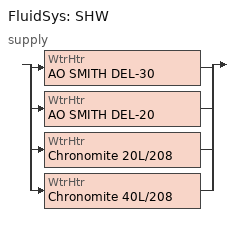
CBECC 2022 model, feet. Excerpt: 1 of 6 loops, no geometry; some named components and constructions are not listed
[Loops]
FluidSys 'SHW'
 supply: split
  | WtrHtr 'AO SMITH DEL-30'
  | WtrHtr 'AO SMITH DEL-20'
  | WtrHtr 'Chronomite 20L/208'
  | WtrHtr 'Chronomite 40L/208'
[ResOtherZn] ozDHWSys=ResidentialDHWSystem 1; Bottom=0
Name | Type | SpcFunc | VentSpcFunc | Area | CeilingHeight | FloorHeight | IAQOption | CentralVentSysRef | CentralSupplyCFM | CentralExhaustCFM | ozHVACSystem | AirSysCnt | AirSys_NameRoot | IAQFanRef
Corridor_L01 | Unconditioned | Corridor Area | Residential - Common corridors | 15274.5 | 12.0833 | 12.0833 | Central Supply / Central Exhaust | EF-SF_Corridor | 2750 | 2600
Co-Working_L01 |  | Office Area (>250 square feet) | Office - Office space | 1174.52 | 22.1667 | 22.1667 |  |  |  |  | SFC-5_Co-Working_L01 AirSys | 2 | SFC-5_Co-Working_L01
Dog Wash_L01 |  | All other | Misc - All others | 551.423 | 12.0833 | 12.0833 |  |  |  |  | SFC-1_Dog Wash_L01 AirSys |  | SFC-1_Dog Wash_L01
Elec. Room 01_L01 |  | Electrical, Mechanical, Telephone Rooms | General - Unoccupied | 141.239 | 12.0833 | 12.0833 | Individual IAQ Fans |  |  |  | MS-1_Elec. Room 01_L01
Elec. Room 02_L01 |  | Electrical, Mechanical, Telephone Rooms | General - Unoccupied | 120.539 | 12.0833 | 12.0833 | Individual IAQ Fans |  |  |  | MS-1_Elec. Room 02_L01
Electrical Room 1_L01 | Unconditioned | Electrical, Mechanical, Telephone Rooms | General - Unoccupied | 681.141 | 12.0833 | 12.0833 | Individual IAQ Fans
Electrical Room 2_L01 | Unconditioned | Electrical, Mechanical, Telephone Rooms | General - Unoccupied | 295.29 | 12.0833 | 12.0833 | Individual IAQ Fans
Electrical Room 3_L01 | Unconditioned | Electrical, Mechanical, Telephone Rooms | General - Unoccupied | 132.695 | 12.0833 | 12.0833 | Individual IAQ Fans
ELEV 4_L01 | Unconditioned | Unoccupied-Include in Gross Floor Area | NA | 85.4009 | 12.0833 | 12.0833 | Individual IAQ Fans
EMR_L01 |  | Electrical, Mechanical, Telephone Rooms | General - Unoccupied | 95.8382 | 12.0833 | 12.0833 | Individual IAQ Fans |  |  |  | MS-1_EMR_L01
GOLF ROOM_L01 |  | Exercise/Fitness Center and Gymnasium Areas | Sports/Entertainment - Gym, sports arena (play area) | 543.768 | 12.0833 | 12.0833 |  |  |  |  | SFC-1_GOLF ROOM_L01 AirSys |  | SFC-1_GOLF ROOM_L01
Janitor_L01 | Unconditioned | Electrical, Mechanical, Telephone Rooms | Misc - All others | 141.239 | 12.0833 | 12.0833 | Individual IAQ Fans |  |  |  |  |  |  | EF-1_Janitor_110CFM
Leasing_L01 |  | Office Area (>250 square feet) | Office - Office space | 2180.17 | 22.1667 | 22.1667 |  |  |  |  | SFC-7_Leasing_L01 AirSys |  | SFC-7_Leasing_L01
Loggia_L01 | Unconditioned | Unoccupied-Include in Gross Floor Area | NA | 2573.29 | 12.0833 | 12.0833 | Individual IAQ Fans
Mail-Parcel_L01 |  | Lobby, Main Entry | Residential - Common corridors | 1771.09 | 22.1667 | 22.1667 |  |  |  |  | SFC-5_Mail-Parcel_L01 AirSys |  | SFC-5_Mail-Parcel_L01
Mech_L01 | Unconditioned | Unoccupied-Include in Gross Floor Area | NA | 65.5002 | 12.0833 | 12.0833 | Individual IAQ Fans
Men Restroom_L01 | Unconditioned | Restrooms | Exhaust - Toilets, public | 192.22 | 12.0833 | 12.0833 | Individual IAQ Fans |  |  |  |  |  |  | EF-2_Restroom_150CFM
Move-In 1_L01 | Unconditioned | Unoccupied-Include in Gross Floor Area | NA | 1394.74 | 22.1667 | 22.1667 | Individual IAQ Fans
Move-In 2_L01 | Unconditioned | Unoccupied-Include in Gross Floor Area | NA | 1139.29 | 12.0833 | 12.0833 | Individual IAQ Fans
Parking Lot_L01 | Unconditioned | Unoccupied-Include in Gross Floor Area | NA | 35924.8 | 12.0833 | 12.0833 | Individual IAQ Fans
Parking_Bike Storage_L01 | Unconditioned | Unoccupied-Include in Gross Floor Area | NA | 725.406 | 12.0833 | 12.0833 | Individual IAQ Fans
Parking_Elec. 01_L01 | Unconditioned | Unoccupied-Include in Gross Floor Area | NA | 64.5137 | 12.0833 | 12.0833 | Individual IAQ Fans
Parking_Elec. 02_L01 | Unconditioned | Unoccupied-Include in Gross Floor Area | NA | 55.4374 | 12.0833 | 12.0833 | Individual IAQ Fans
Parking_Elev 01_L01 | Unconditioned | Unoccupied-Include in Gross Floor Area | NA | 91.2055 | 12.0833 | 12.0833 | Individual IAQ Fans
Parking_Elev 02_L01 | Unconditioned | Unoccupied-Include in Gross Floor Area | NA | 102.446 | 12.0833 | 12.0833 | Individual IAQ Fans
Parking_Elev 03_L01 | Unconditioned | Unoccupied-Include in Gross Floor Area | NA | 97.9 | 12.0833 | 12.0833 | Individual IAQ Fans
Parking_Main Elec_L01 | Unconditioned | Unoccupied-Include in Gross Floor Area | NA | 571.772 | 12.0833 | 12.0833 | Individual IAQ Fans
Parking_MPOE_L01 | Unconditioned | Unoccupied-Include in Gross Floor Area | NA | 439.931 | 12.0833 | 12.0833 | Individual IAQ Fans
Parking_Passageway_L01 | Unconditioned | Unoccupied-Include in Gross Floor Area | NA | 691.89 | 12.0833 | 12.0833 | Individual IAQ Fans
Parking_Stair 01_L01 | Unconditioned | Unoccupied-Include in Gross Floor Area | NA | 216.833 | 12.0833 | 12.0833 | Individual IAQ Fans
Parking_Stair 02_L01 | Unconditioned | Unoccupied-Include in Gross Floor Area | NA | 464.22 | 12.0833 | 12.0833 | Individual IAQ Fans
Parking_Trash 01_L01 | Unconditioned | Unoccupied-Include in Gross Floor Area | NA | 1150.89 | 12.0833 | 12.0833 | Individual IAQ Fans
Parking_Trash 02_L01 | Unconditioned | Unoccupied-Include in Gross Floor Area | NA | 768.3 | 12.0833 | 12.0833 | Individual IAQ Fans
Parking_Utility_L01 | Unconditioned | Unoccupied-Include in Gross Floor Area | NA | 597.84 | 12.0833 | 12.0833 | Individual IAQ Fans
Parking_Vestibule 1_L01 | Unconditioned | Unoccupied-Include in Gross Floor Area | NA | 195.775 | 12.0833 | 12.0833 | Individual IAQ Fans
Pool Equipment_L01 | Unconditioned | Electrical, Mechanical, Telephone Rooms | General - Unoccupied | 242.943 | 12.0833 | 12.0833 | Individual IAQ Fans
Restroom 01_L01 | Unconditioned | Restrooms | Exhaust - Toilets, public | 95.9597 | 12.0833 | 12.0833 | Individual IAQ Fans |  |  |  |  |  |  | EF-1_Restroom_L01
Restroom 02_L01 | Unconditioned | Restrooms | Exhaust - Toilets, public | 98.5564 | 12.0833 | 12.0833 | Individual IAQ Fans |  |  |  |  |  |  | ( EF-1_Restroom_L01, - none - )
Stair 1_L01 | Unconditioned | Stairwell | General - Unoccupied | 357.47 | 12.0833 | 12.0833 | Individual IAQ Fans
Stair 2_L01 | Unconditioned | Stairwell | General - Unoccupied | 271.999 | 12.0833 | 12.0833 | Individual IAQ Fans
Stair 3_L01 | Unconditioned | Stairwell | General - Unoccupied | 396.594 | 12.0833 | 12.0833 | Individual IAQ Fans
Stair 4_L01 | Unconditioned | Stairwell | General - Unoccupied | 340.646 | 12.0833 | 12.0833 | Individual IAQ Fans
Stair 5_L01 | Unconditioned | Stairwell | General - Unoccupied | 496.484 | 12.0833 | 12.0833 | Individual IAQ Fans
Stair 6_L01 | Unconditioned | Stairwell | General - Unoccupied | 319.199 | 12.0833 | 12.0833 | Individual IAQ Fans
Storage 01_L01; Storage 04_L01 | Unconditioned | Storage | General - Unoccupied | 145.629 | 12.0833 | 12.0833 | Individual IAQ Fans
Storage 02_L01 | Unconditioned | Storage | General - Unoccupied | 142.865 | 12.0833 | 12.0833 | Individual IAQ Fans
Storage 03_L01 | Unconditioned | Storage | General - Unoccupied | 116.934 | 12.0833 | 12.0833 | Individual IAQ Fans
Storage 05_L01 | Unconditioned | Storage | General - Unoccupied | 142.635 | 12.0833 | 12.0833 | Individual IAQ Fans
Storage 06_L01 | Unconditioned | Storage | General - Unoccupied | 499.085 | 12.0833 | 12.0833 | Individual IAQ Fans
Storage 07_L01 | Unconditioned | Storage | General - Unoccupied | 44.0225 | 12.0833 | 12.0833 | Individual IAQ Fans
Storage 08_L01 | Unconditioned | Storage | General - Unoccupied | 142.868 | 12.0833 | 12.0833 | Individual IAQ Fans
Storage 09_L01 | Unconditioned | Storage | General - Unoccupied | 139.518 | 12.0833 | 12.0833 | Individual IAQ Fans
Storage 10_L01 | Unconditioned | Storage | General - Unoccupied | 114.565 | 12.0833 | 12.0833 | Individual IAQ Fans
Storage 11_L01 | Unconditioned | Storage | General - Unoccupied | 31.5717 | 12.0833 | 12.0833 | Individual IAQ Fans
Storage 12_L01 | Unconditioned | Storage | General - Unoccupied | 67.9578 | 12.0833 | 12.0833 | Individual IAQ Fans
Women Restroom_L01 | Unconditioned | Restrooms | Exhaust - Toilets, public | 189.14 | 12.0833 | 12.0833 | Individual IAQ Fans |  |  |  |  |  |  | EF-2_Restroom_150CFM
[ResExtWall]
Name | Orientation | Area | Construction
ExtWall (Front 1) : Corridor_L01 | Front | 133.495 | Ext Wall Cons
ExtWall (Front 2) : Corridor_L01 | Front | 140.508 | Ext Wall Cons
ExtWall (Left 1) : Corridor_L01 | Left | 67.5049 | Ext Wall Cons
ExtWall (Left 2) : Corridor_L01 | Left | 137.055 | Ext Wall Cons
ExtWall (Left 3) : Corridor_L01 | Left | 87.1301 | Ext Wall Cons
ExtWall (Back 1) : Corridor_L01 | Back | 133.111 | Ext Wall Cons
ExtWall (Back 2) : Corridor_L01 | Back | 563.211 | Ext Wall Cons
ExtWall (Back 3) : Corridor_L01 | Back | 2836.34 | Ext Wall Cons
ExtWall (Back 4) : Corridor_L01 | Back | 145.761 | Ext Wall Cons
ExtWall (Back 5) : Corridor_L01 | Back | 134.459 | Ext Wall Cons
ExtWall (Right 1) : Corridor_L01 | Right | 144.794 | Ext Wall Cons
ExtWall (Right 2) : Corridor_L01 | Right | 148.913 | Ext Wall Cons
ExtWall (Right 3) : Corridor_L01 | Right | 16.1409 | Ext Wall Cons
ExtWall (Right 4) : Corridor_L01 | Right | 829.342 | Ext Wall Cons
ExtWall (Right 5) : Corridor_L01 | Right | 639.632 | Ext Wall Cons
ExtWall (Left 1) : Co-Working_L01 | Left | 191.304 | Ext Wall Cons
ExtWall (Back 1) : Co-Working_L01 | Back | 811.418 | Ext Wall Cons
ExtWall (Right 1) : Co-Working_L01 | Right | 89.3576 | Ext Wall Cons
ExtWall (Front 1) : Dog Wash_L01 | Front | 200.961 | Ext Wall Cons
ExtWall (Back 1) : Dog Wash_L01 | Back | 177.42 | Ext Wall Cons
ExtWall (Right 1) : Dog Wash_L01 | Right | 400.633 | Ext Wall Cons
ExtWall (Front 1) : Electrical Room 1_L01 | Front | 174.277 | Ext Wall Cons
ExtWall (Back 1) : Electrical Room 2_L01 | Back | 157.706 | Ext Wall Cons
ExtWall (Front 1) : Electrical Room 3_L01 | Front | 129.17 | Ext Wall Cons
ExtWall (Left 1) : Electrical Room 3_L01 | Left | 60.3096 | Ext Wall Cons
ExtWall (Back 1) : GOLF ROOM_L01 | Back | 108.211 | Ext Wall Cons
ExtWall (Right 1) : GOLF ROOM_L01 | Right | 72.5697 | Ext Wall Cons
ExtWall (Left 1) : Leasing_L01 | Left | 799.629 | Ext Wall Cons
ExtWall (Left 2) : Leasing_L01 | Left | 467.951 | Ext Wall Cons
ExtWall (Back 1) : Leasing_L01 | Back | 112.484 | Ext Wall Cons
ExtWall (Front 1) : Loggia_L01 | Front | 62.9261 | Ext Wall Cons
ExtWall (Front 2) : Loggia_L01 | Front | 42.9577 | Ext Wall Cons
ExtWall (Left 1) : Loggia_L01 | Left | 436.903 | Ext Wall Cons
ExtWall (Back 1) : Loggia_L01 | Back | 63.3622 | Ext Wall Cons
ExtWall (Back 2) : Loggia_L01 | Back | 62.9261 | Ext Wall Cons
ExtWall (Right 1) : Loggia_L01 | Right | 436.903 | Ext Wall Cons
ExtWall (Front 1) : Mail-Parcel_L01 | Front | 104.153 | Ext Wall Cons
ExtWall (Front 2) : Mail-Parcel_L01 | Front | 112.484 | Ext Wall Cons
ExtWall (Left 1) : Mail-Parcel_L01 | Left | 787.222 | Ext Wall Cons
ExtWall (Left 2) : Mail-Parcel_L01 | Left | 343.482 | Ext Wall Cons
ExtWall (Front 1) : Men Restroom_L01 | Front | 111.807 | Ext Wall Cons
ExtWall (Back 1) : Men Restroom_L01 | Back | 111.807 | Ext Wall Cons
ExtWall (Right 1) : Men Restroom_L01 | Right | 50.9339 | Ext Wall Cons
ExtWall (Left 1) : Move-In 1_L01 | Left | 684.083 | Ext Wall Cons
ExtWall (Front 1) : Move-In 2_L01 | Front | 320.276 | Ext Wall Cons
ExtWall (Back 1) : Move-In 2_L01 | Back | 70.3038 | Ext Wall Cons
ExtWall (Right 1) : Move-In 2_L01 | Right | 422.167 | Ext Wall Cons
ExtWall (Front 1) : Parking Lot_L01 | Front | 1222.39 | Ext Wall Cons (Concrete)
ExtWall (Front 2) : Parking Lot_L01 | Front | 1363.78 | Ext Wall Cons (Concrete)
ExtWall (Left 1) : Parking Lot_L01 | Left | 329.576 | Ext Wall Cons (Concrete)
ExtWall (Right 1) : Parking Lot_L01 | Right | 1182.7 | Ext Wall Cons (Concrete)
ExtWall (Right 1) : Parking_Elec. 01_L01 | Right | 127.723 | Ext Wall Cons (Concrete)
ExtWall (Front 1) : Parking_Elec. 02_L01 | Front | 74.4108 | Ext Wall Cons (Concrete)
ExtWall (Front 1) : Parking_Passageway_L01 | Front | 65.0153 | Ext Wall Cons (Concrete)
ExtWall (Left 1) : Parking_Passageway_L01 | Left | 139.684 | Ext Wall Cons (Concrete)
ExtWall (Right 1) : Parking_Passageway_L01 | Right | 317.901 | Ext Wall Cons (Concrete)
ExtWall (Back 1) : Parking_Stair 01_L01 | Back | 185.872 | Ext Wall Cons (Concrete)
ExtWall (Right 1) : Parking_Stair 01_L01 | Right | 121.943 | Ext Wall Cons (Concrete)
ExtWall (Front 1) : Parking_Trash 02_L01 | Front | 452.947 | Ext Wall Cons (Concrete)
ExtWall (Front 1) : Parking_Utility_L01 | Front | 221.004 | Ext Wall Cons (Concrete)
ExtWall (Front 1) : Pool Equipment_L01 | Front | 177.282 | Ext Wall Cons
ExtWall (Back 1) : Pool Equipment_L01 | Back | 177.282 | Ext Wall Cons
ExtWall (Right 1) : Pool Equipment_L01 | Right | 200.085 | Ext Wall Cons
ExtWall (Front 1) : Stair 1_L01 | Front | 130.276 | Ext Wall Cons
ExtWall (Left 1) : Stair 3_L01 | Left | 152.814 | Ext Wall Cons
ExtWall (Front 1) : Stair 4_L01 | Front | 54.6961 | Ext Wall Cons
ExtWall (Left 1) : Stair 4_L01 | Left | 130.28 | Ext Wall Cons
ExtWall (Front 1) : Stair 5_L01 | Front | 65.3642 | Ext Wall Cons
ExtWall (Left 1) : Stair 5_L01 | Left | 183.165 | Ext Wall Cons
ExtWall (Front 1) : Stair 6_L01 | Front | 50.819 | Ext Wall Cons
ExtWall (Left 1) : Stair 6_L01 | Left | 124.679 | Ext Wall Cons
ExtWall (Front 1) : Storage 06_L01 | Front | 89.6077 | Ext Wall Cons
ExtWall (Right 1) : Storage 06_L01 | Right | 86.2242 | Ext Wall Cons
ExtWall (Right 2) : Storage 06_L01 | Right | 105.741 | Ext Wall Cons
ExtWall (Left 1) : Storage 12_L01 | Left | 65.3245 | Ext Wall Cons
ExtWall (Back 1) : Storage 12_L01 | Back | 104.187 | Ext Wall Cons
ExtWall (Front 1) : Women Restroom_L01 | Front | 110.015 | Ext Wall Cons
ExtWall (Left 1) : Women Restroom_L01 | Left | 251.019 | Ext Wall Cons
ExtWall (Back 1) : Women Restroom_L01 | Back | 110.015 | Ext Wall Cons
ExtWall (Front 1) : A1_L02 | Front | 203.814 | Ext Wall Cons
ExtWall (Front 2) : A1_L02 | Front | 204.627 | Ext Wall Cons
ExtWall (Front 3) : A1_L02 | Front | 17.8576 | Ext Wall Cons
ExtWall (Front 4) : A1_L02 | Front | 52.8945 | Ext Wall Cons
ExtWall (Front 5) : A1_L02 | Front | 201.26 | Ext Wall Cons
ExtWall (Front 6) : A1_L02 | Front | 204.541 | Ext Wall Cons
ExtWall (Front 7) : A1_L02 | Front | 201.395 | Ext Wall Cons
ExtWall (Front 8) : A1_L02 | Front | 203.403 | Ext Wall Cons
ExtWall (Front 9) : A1_L02 | Front | 202.609 | Ext Wall Cons
ExtWall (Left 1) : A1_L02 | Left | 78.8604 | Ext Wall Cons
ExtWall (Left 2) : A1_L02 | Left | 202.973 | Ext Wall Cons
ExtWall (Left 3) : A1_L02 | Left | 58.0916 | Ext Wall Cons
ExtWall (Left 4) : A1_L02 | Left | 200.532 | Ext Wall Cons
ExtWall (Back 1) : A1_L02 | Back | 50.8203 | Ext Wall Cons
ExtWall (Back 2) : A1_L02 | Back | 203.208 | Ext Wall Cons
ExtWall (Right 1) : A1_L02 | Right | 200.042 | Ext Wall Cons
ExtWall (Right 2) : A1_L02 | Right | 55.6667 | Ext Wall Cons
ExtWall (Right 3) : A1_L02 | Right | 54.3203 | Ext Wall Cons
ExtWall (Right 4) : A1_L02 | Right | 57.7145 | Ext Wall Cons
ExtWall (Front 1) : A2_L02 | Front | 52.5769 | Ext Wall Cons
ExtWall (Front 2) : A2_L02 | Front | 46.1226 | Ext Wall Cons
ExtWall (Left 1) : A2_L02 | Left | 120.841 | Ext Wall Cons
ExtWall (Left 2) : A2_L02 | Left | 135.169 | Ext Wall Cons
ExtWall (Right 1) : A2_L02 | Right | 136.78 | Ext Wall Cons
ExtWall (Right 2) : A2_L02 | Right | 116.283 | Ext Wall Cons
ExtWall (Front 1) : A2.1_L02 | Front | 8.95194 | Ext Wall Cons
ExtWall (Front 2) : A2.1_L02 | Front | 41.8683 | Ext Wall Cons
ExtWall (Front 3) : A2.1_L02 | Front | 137.147 | Ext Wall Cons
ExtWall (Front 4) : A2.1_L02 | Front | 116.074 | Ext Wall Cons
ExtWall (Front 5) : A2.1_L02 | Front | 117.076 | Ext Wall Cons
ExtWall (Front 6) : A2.1_L02 | Front | 136.31 | Ext Wall Cons
ExtWall (Front 7) : A2.1_L02 | Front | 115.178 | Ext Wall Cons
ExtWall (Front 8) : A2.1_L02 | Front | 134.395 | Ext Wall Cons
ExtWall (Front 9) : A2.1_L02 | Front | 56.4508 | Ext Wall Cons
ExtWall (Left 1) : A2.1_L02 | Left | 115.092 | Ext Wall Cons
ExtWall (Left 2) : A2.1_L02 | Left | 139.225 | Ext Wall Cons
ExtWall (Left 3) : A2.1_L02 | Left | 9.37538 | Ext Wall Cons
ExtWall (Left 4) : A2.1_L02 | Left | 40.952 | Ext Wall Cons
ExtWall (Left 5) : A2.1_L02 | Left | 40.6476 | Ext Wall Cons
ExtWall (Left 6) : A2.1_L02 | Left | 49.8741 | Ext Wall Cons
ExtWall (Left 7) : A2.1_L02 | Left | 40.7469 | Ext Wall Cons
ExtWall (Left 8) : A2.1_L02 | Left | 117.526 | Ext Wall Cons
ExtWall (Left 9) : A2.1_L02 | Left | 134.894 | Ext Wall Cons
ExtWall (Left 10) : A2.1_L02 | Left | 54.3567 | Ext Wall Cons
ExtWall (Back 1) : A2.1_L02 | Back | 86.3303 | Ext Wall Cons
ExtWall (Back 2) : A2.1_L02 | Back | 116.481 | Ext Wall Cons
ExtWall (Back 3) : A2.1_L02 | Back | 137.706 | Ext Wall Cons
ExtWall (Back 4) : A2.1_L02 | Back | 42.4076 | Ext Wall Cons
ExtWall (Back 5) : A2.1_L02 | Back | 135.745 | Ext Wall Cons
ExtWall (Back 6) : A2.1_L02 | Back | 119.842 | Ext Wall Cons
ExtWall (Right 1) : A2.1_L02 | Right | 53.0136 | Ext Wall Cons
ExtWall (Right 2) : A2.1_L02 | Right | 41.4813 | Ext Wall Cons
ExtWall (Right 3) : A2.1_L02 | Right | 326.772 | Ext Wall Cons
ExtWall (Right 4) : A2.1_L02 | Right | 40.995 | Ext Wall Cons
ExtWall (Right 5) : A2.1_L02 | Right | 12.7563 | Ext Wall Cons
ExtWall (Front 1) : A3_L02 | Front | 92.2155 | Ext Wall Cons
ExtWall (Front 2) : A3_L02 | Front | 69.1291 | Ext Wall Cons
ExtWall (Front 3) : A3_L02 | Front | 74.5398 | Ext Wall Cons
ExtWall (Front 4) : A3_L02 | Front | 71.9502 | Ext Wall Cons
ExtWall (Front 5) : A3_L02 | Front | 89.8204 | Ext Wall Cons
ExtWall (Left 1) : A3_L02 | Left | 94.0913 | Ext Wall Cons
ExtWall (Left 2) : A3_L02 | Left | 68.4624 | Ext Wall Cons
ExtWall (Left 3) : A3_L02 | Left | 71.1175 | Ext Wall Cons
ExtWall (Back 1) : A3_L02 | Back | 72.1327 | Ext Wall Cons
ExtWall (Back 2) : A3_L02 | Back | 90.8162 | Ext Wall Cons
ExtWall (Back 3) : A3_L02 | Back | 71.2531 | Ext Wall Cons
ExtWall (Right 1) : A3_L02 | Right | 70.5186 | Ext Wall Cons
ExtWall (Front 1) : A3.1_L02 | Front | 75.534 | Ext Wall Cons
ExtWall (Left 1) : A3.1_L02 | Left | 68.8531 | Ext Wall Cons
ExtWall (Left 2) : A3.1_L02 | Left | 96.45 | Ext Wall Cons
ExtWall (Left 3) : A3.1_L02 | Left | 91.7028 | Ext Wall Cons
ExtWall (Left 4) : A3.1_L02 | Left | 69.8777 | Ext Wall Cons
ExtWall (Back 1) : A3.1_L02 | Back | 71.7584 | Ext Wall Cons
ExtWall (Back 2) : A3.1_L02 | Back | 93.6182 | Ext Wall Cons
ExtWall (Back 3) : A3.1_L02 | Back | 70.9818 | Ext Wall Cons
ExtWall (Back 4) : A3.1_L02 | Back | 69.8777 | Ext Wall Cons
ExtWall (Back 5) : A3.1_L02 | Back | 71.9565 | Ext Wall Cons
ExtWall (Right 1) : A3.1_L02 | Right | 69.2742 | Ext Wall Cons
ExtWall (Right 2) : A3.1_L02 | Right | 88.2391 | Ext Wall Cons
ExtWall (Front 1) : A3B_L02 | Front | 70.2052 | Ext Wall Cons
ExtWall (Front 2) : A3B_L02 | Front | 89.6418 | Ext Wall Cons
ExtWall (Front 3) : A3B_L02 | Front | 70.9537 | Ext Wall Cons
ExtWall (Front 4) : A3B_L02 | Front | 70.0157 | Ext Wall Cons
ExtWall (Front 5) : A3B_L02 | Front | 71.183 | Ext Wall Cons
ExtWall (Left 1) : A3B_L02 | Left | 71.0496 | Ext Wall Cons
ExtWall (Left 2) : A3B_L02 | Left | 95.0275 | Ext Wall Cons
ExtWall (Left 3) : A3B_L02 | Left | 72.0859 | Ext Wall Cons
ExtWall (Left 4) : A3B_L02 | Left | 73.5012 | Ext Wall Cons
ExtWall (Left 5) : A3B_L02 | Left | 69.5642 | Ext Wall Cons
ExtWall (Left 6) : A3B_L02 | Left | 92.6886 | Ext Wall Cons
ExtWall (Back 1) : A3B_L02 | Back | 70.7993 | Ext Wall Cons
ExtWall (Right 1) : A3B_L02 | Right | 71.2344 | Ext Wall Cons
ExtWall (Right 2) : A3B_L02 | Right | 92.1527 | Ext Wall Cons
ExtWall (Right 3) : A3B_L02 | Right | 72.9561 | Ext Wall Cons
ExtWall (Right 4) : A3B_L02 | Right | 93.0326 | Ext Wall Cons
ExtWall (Right 5) : A3B_L02 | Right | 75.5901 | Ext Wall Cons
ExtWall (Right 6) : A3B_L02 | Right | 91.5473 | Ext Wall Cons
[ResWin] SpecMethod=Overall Window Area
Name | WinType
Window (Front 1) : Corridor_L01; Window (Front 2) : Corridor_L01; Window (Left 2) : Corridor_L01; Window (Front 1) : Dog Wash_L01; Window (Front 1) : A1_L02; Window (Right 2) : A1_L02 | ResidentialWindowType 3
Window (Left 1) : Corridor_L01 | ResidentialWindowType 10
Window (Left 3) : Corridor_L01; Window (Back 1) : Corridor_L01; Window (Back 3) : Corridor_L01; Window (Right 1) : Corridor_L01; Window (Front 2) : A1_L02; Window (Front 4) : A1_L02; Window (Front 6) : A1_L02; Window (Front 8) : A1_L02; Window (Front 10) : A1_L02; Window (Front 13) : A1_L02; Window (Left 2) : A1_L02; Window (Left 4) : A1_L02; Window (Back 2) : A1_L02 | ResidentialWindowType 2
Window (Back 2) : Corridor_L01 | ResidentialWindowType 11
Window (Right 2) : Corridor_L01; Window (Right 10) : Corridor_L01; Window (Right 11) : Corridor_L01; Window (Right 13) : Corridor_L01; Window (Front 7) : A2.1_L02; Window (Front 8) : A2.1_L02; Window (Right 2) : A2.1_L02; Window (Right 3) : A2.1_L02; Window (Right 4) : A2.1_L02 | ResidentialWindowType 6
Window (Right 3) : Corridor_L01; Window (Right 4) : Corridor_L01; Window (Right 5) : Corridor_L01; Window (Right 6) : Corridor_L01; Window (Right 7) : Corridor_L01; Window (Right 8) : Corridor_L01; Window (Right 9) : Corridor_L01; Window (Right 12) : Corridor_L01; Window (Right 1) : A1_L02 | ResidentialWindowType 4
Window (Back 1) : Co-Working_L01; Window (Back 2) : Co-Working_L01 | ResidentialWindowType 12
Window (Right 1) : Dog Wash_L01; Window (Right 2) : Dog Wash_L01; Window (Right 3) : Dog Wash_L01 | ResidentialWindowType 13
Window (Back 1) : GOLF ROOM_L01; Window (Front 3) : A1_L02; Window (Front 5) : A1_L02; Window (Front 7) : A1_L02; Window (Front 9) : A1_L02; Window (Front 11) : A1_L02; Window (Front 12) : A1_L02; Window (Left 1) : A1_L02; Window (Left 3) : A1_L02; Window (Back 1) : A1_L02; Window (Left 1) : A2_L02; Window (Left 2) : A2_L02; Window (Right 1) : A2_L02; Window (Right 2) : A2_L02; Window (Front 2) : A2.1_L02; Window (Front 3) : A2.1_L02; Window (Front 4) : A2.1_L02; Window (Front 5) : A2.1_L02; Window (Front 6) : A2.1_L02; Window (Left 1) : A2.1_L02; Window (Left 2) : A2.1_L02; Window (Left 6) : A2.1_L02; Window (Left 7) : A2.1_L02; Window (Back 1) : A2.1_L02; Window (Back 2) : A2.1_L02; Window (Back 4) : A2.1_L02; Window (Back 5) : A2.1_L02; Window (Front 1) : A3_L02; Window (Front 5) : A3_L02; Window (Left 1) : A3_L02; Window (Back 2) : A3_L02; Window (Left 2) : A3.1_L02; Window (Left 3) : A3.1_L02; Window (Back 2) : A3.1_L02; Window (Right 2) : A3.1_L02; Window (Front 2) : A3B_L02; Window (Left 2) : A3B_L02; Window (Left 6) : A3B_L02; Window (Right 2) : A3B_L02; Window (Right 4) : A3B_L02; Window (Right 6) : A3B_L02 | ResidentialWindowType 1
Window (Left 1) : Leasing_L01; Window (Left 2) : Leasing_L01; Window (Left 2) : Mail-Parcel_L01; Window (Left 3) : Mail-Parcel_L01 | ResidentialWindowType 14
Window (Left 3) : Leasing_L01 | ResidentialWindowType 15
Window (Left 4) : Leasing_L01 | ResidentialWindowType 16
Window (Left 1) : Mail-Parcel_L01 | ResidentialWindowType 17
Window (Left 4) : Mail-Parcel_L01 | ResidentialWindowType 18
Window (Front 1) : A2_L02; Window (Front 2) : A2_L02; Window (Front 1) : A2.1_L02; Window (Left 3) : A2.1_L02; Window (Left 4) : A2.1_L02; Window (Left 5) : A2.1_L02; Window (Back 3) : A2.1_L02; Window (Right 1) : A2.1_L02; Window (Right 5) : A2.1_L02; Window (Front 2) : A3_L02; Window (Left 2) : A3_L02; Window (Left 3) : A3_L02; Window (Right 1) : A3_L02; Window (Left 1) : A3.1_L02; Window (Back 4) : A3.1_L02; Window (Back 5) : A3.1_L02; Window (Right 1) : A3.1_L02; Window (Front 1) : A3B_L02; Window (Front 3) : A3B_L02; Window (Front 4) : A3B_L02; Window (Front 5) : A3B_L02; Window (Left 1) : A3B_L02; Window (Left 5) : A3B_L02 | ResidentialWindowType 5
Window (Front 3) : A3_L02; Window (Front 4) : A3_L02; Window (Back 1) : A3_L02; Window (Back 3) : A3_L02; Window (Front 1) : A3.1_L02; Window (Left 4) : A3.1_L02; Window (Back 1) : A3.1_L02; Window (Back 3) : A3.1_L02; Window (Left 3) : A3B_L02; Window (Left 4) : A3B_L02; Window (Back 1) : A3B_L02; Window (Right 1) : A3B_L02; Window (Right 3) : A3B_L02; Window (Right 5) : A3B_L02 | ResidentialWindowType 7
[ResCathedralCeiling] RoofRise=0; Orientation=Front; Construction=Roof Cons; RoofSolReflect=0.65
Name | Area
Roof (Front 1) : Corridor_L01 | 766.332
Roof (Front 2) : Corridor_L01 | 233.579
Roof (Front 3) : Corridor_L01 | 8.99716
Roof (Front 1) : Co-Working_L01 | 59.1665
Roof (Front 1) : Dog Wash_L01 | 551.423
Roof (Front 1) : Electrical Room 1_L01 | 3.33649
Roof (Front 1) : Electrical Room 3_L01 | 43.4157
Roof (Front 1) : Leasing_L01 | 57.9931
Roof (Front 1) : Loggia_L01 | 61.6208
Roof (Front 2) : Loggia_L01 | 62.0478
Roof (Front 1) : Mail-Parcel_L01 | 57.6966
Roof (Front 1) : Men Restroom_L01 | 192.22
Roof (Front 1) : Move-In 1_L01 | 133.725
Roof (Front 1) : Pool Equipment_L01 | 242.943
Roof (Front 1) : Stair 3_L01 | 92.6757
Roof (Front 1) : Stair 4_L01 | 90.984
Roof (Front 1) : Storage 06_L01 | 53.1852
Roof (Front 1) : Women Restroom_L01 | 189.14
[ResSlabFlr] Perimeter=0
Name | Area | Surface
SlabFlr : Corridor_L01 | 15274.5
SlabFlr : Co-Working_L01 | 1174.52
SlabFlr : Dog Wash_L01 | 551.423
SlabFlr : Elec. Room 01_L01; SlabFlr : Janitor_L01 | 141.239
SlabFlr : Elec. Room 02_L01 | 120.539
SlabFlr : Electrical Room 1_L01 | 681.141
SlabFlr : Electrical Room 2_L01 | 295.29
SlabFlr : Electrical Room 3_L01 | 132.695
SlabFlr : ELEV 4_L01 | 85.4009
SlabFlr : EMR_L01 | 95.8382
SlabFlr : GOLF ROOM_L01 | 543.768
SlabFlr : Leasing_L01 | 2180.17
SlabFlr : Loggia_L01 | 2573.29
SlabFlr : Mail-Parcel_L01 | 1771.09
SlabFlr : Mech_L01 | 65.5002
SlabFlr : Men Restroom_L01 | 192.22
SlabFlr : Move-In 1_L01 | 1394.74
SlabFlr : Move-In 2_L01 | 1139.29
SlabFlr : Parking Lot_L01 | 35924.8
SlabFlr : Parking_Bike Storage_L01 | 725.406
SlabFlr : Parking_Elec. 01_L01 | 64.5137
SlabFlr : Parking_Elec. 02_L01 | 55.4374
SlabFlr : Parking_Elev 01_L01 | 91.2055
SlabFlr : Parking_Elev 02_L01 | 102.446
SlabFlr : Parking_Elev 03_L01 | 97.9
SlabFlr : Parking_Main Elec_L01 | 571.772
SlabFlr : Parking_MPOE_L01 | 439.931
SlabFlr : Parking_Passageway_L01 | 691.89
SlabFlr : Parking_Stair 01_L01 | 216.833
SlabFlr : Parking_Stair 02_L01 | 464.22
SlabFlr : Parking_Trash 01_L01 | 1150.89
SlabFlr : Parking_Trash 02_L01 | 768.3
SlabFlr : Parking_Utility_L01 | 597.84
SlabFlr : Parking_Vestibule 1_L01 | 195.775
SlabFlr : Pool Equipment_L01 | 242.943
SlabFlr : Restroom 01_L01 | 95.9597
SlabFlr : Restroom 02_L01 | 98.5564
SlabFlr : Stair 1_L01 | 357.47
SlabFlr : Stair 2_L01 | 271.999
SlabFlr : Stair 3_L01 | 396.594
SlabFlr : Stair 4_L01 | 340.646
SlabFlr : Stair 5_L01 | 496.484
SlabFlr : Stair 6_L01 | 319.199
SlabFlr : Storage 01_L01; SlabFlr : Storage 04_L01 | 145.629
SlabFlr : Storage 02_L01 | 142.865 | Default (80% carpeted/covered, 20% exposed)
SlabFlr : Storage 03_L01 | 116.934
SlabFlr : Storage 05_L01 | 142.635
SlabFlr : Storage 06_L01 | 499.085
SlabFlr : Storage 07_L01 | 44.0225
SlabFlr : Storage 08_L01 | 142.868
SlabFlr : Storage 09_L01 | 139.518
SlabFlr : Storage 10_L01 | 114.565
SlabFlr : Storage 11_L01 | 31.5717
SlabFlr : Storage 12_L01 | 67.9578
SlabFlr : Women Restroom_L01 | 189.14
[ResIntWall]
Name | Area | Construction | IsPartySurface | Outside
IntWall : Corridor_L01 | 197.381 | Interior Wall Cons | 1 | Electrical Room 1_L01
IntWall : Corridor_L01 2 | 107.137 | Interior Wall Cons | 1 | ELEV 4_L01
IntWall : Corridor_L01 3 | 116.385 | Interior Wall Cons | 1 | ELEV 4_L01
IntWall : Corridor_L01 4 | 65.0113 | Interior Wall Cons | 1 | EMR_L01
IntWall : Corridor_L01 5 | 130.609 | Interior Wall Cons | 1 | EMR_L01
IntWall : Corridor_L01 6 | 89.9986 | Interior Wall Cons | 1 | Loggia_L01
IntWall : Corridor_L01 7 | 239.57 | Interior Wall Cons | 1 | Stair 2_L01
IntWall : Corridor_L01 8 | 81.7449 | Interior Wall Cons | 1 | Stair 2_L01
IntWall : Corridor_L01 9 | 204.251 | Interior Wall Cons | 1 | Storage 08_L01
IntWall : Corridor_L01 10 | 204.255 | Interior Wall Cons | 1 | Storage 08_L01
IntWall : Corridor_L01 11; IntWall : Corridor_L01 12 | 201.845 | Interior Wall Cons | 1 | Storage 09_L01
IntWall : Corridor_L01 13 | 442.314 | Interior Wall Cons | 1 | Co-Working_L01
IntWall : Corridor_L01 14; IntWall : Corridor_L01 15 | 203.086 | Interior Wall Cons | 1 | Elec. Room 01_L01
IntWall : Corridor_L01 16; IntWall : Corridor_L01 17 | 203.086 | Interior Wall Cons | 1 | Janitor_L01
IntWall : Corridor_L01 18 | 2073.62 | Interior Wall Cons | 1 | Parking Lot_L01
IntWall : Corridor_L01 19 | 177.143 | Interior Wall Cons | 1 | Parking_Trash 01_L01
IntWall : Corridor_L01 20 | 183.165 | Interior Wall Cons | 1 | Stair 5_L01
IntWall : Corridor_L01 21 | 144.623 | Interior Wall Cons | 1 | Storage 10_L01
IntWall : Corridor_L01 22 | 63.6516 | Interior Wall Cons | 1 | Storage 10_L01
IntWall : Corridor_L01 23 | 57.2135 | Interior Wall Cons | 1 | Storage 10_L01
IntWall : Corridor_L01 24 | 138.185 | Interior Wall Cons | 1 | Storage 10_L01
IntWall : Corridor_L01 25 | 69.3642 | Interior Wall Cons | 1 | Electrical Room 2_L01
IntWall : Corridor_L01 26 | 130.28 | Interior Wall Cons | 1 | Stair 4_L01
IntWall : Corridor_L01 27 | 43.148 | Interior Wall Cons | 1 | Stair 4_L01
IntWall : Corridor_L01 28 | 381.481 | Interior Wall Cons | 1 | Mail-Parcel_L01
IntWall : Corridor_L01 29 | 625.241 | Interior Wall Cons | 1 | Mail-Parcel_L01
IntWall : Corridor_L01 30 | 75.2592 | Interior Wall Cons | 1 | Mail-Parcel_L01
IntWall : Corridor_L01 31 | 8.88014 | Interior Wall Cons | 1 | Mail-Parcel_L01
IntWall : Corridor_L01 32 | 546.101 | Interior Wall Cons | 1 | Move-In 1_L01
IntWall : Corridor_L01 33 | 313.409 | Interior Wall Cons | 1 | Parking Lot_L01
IntWall : Corridor_L01 34 | 131.406 | Interior Wall Cons | 1 | Parking_Elev 03_L01
IntWall : Corridor_L01 35 | 108.778 | Interior Wall Cons | 1 | Parking_Elev 03_L01
IntWall : Corridor_L01 36 | 138.883 | Interior Wall Cons | 1 | Parking_Vestibule 1_L01
IntWall : Corridor_L01 37 | 21.9982 | Interior Wall Cons | 1 | Stair 3_L01
IntWall : Corridor_L01 38 | 130.816 | Interior Wall Cons | 1 | Stair 3_L01
IntWall : Corridor_L01 39 | 107.069 | Interior Wall Cons | 1 | Storage 03_L01
IntWall : Corridor_L01 40 | 34.1053 | Interior Wall Cons | 1 | Storage 03_L01
IntWall : Corridor_L01 41 | 94.3872 | Interior Wall Cons | 1 | Storage 03_L01
IntWall : Corridor_L01 42 | 167.351 | Interior Wall Cons | 1 | Storage 03_L01
IntWall : Corridor_L01 43 | 304.946 | Interior Wall Cons | 1 | GOLF ROOM_L01
IntWall : Corridor_L01 44 | 205.655 | Interior Wall Cons | 1 | GOLF ROOM_L01
IntWall : Corridor_L01 45 | 422.167 | Interior Wall Cons | 1 | Move-In 2_L01
IntWall : Corridor_L01 46 | 79.8063 | Interior Wall Cons | 1 | Parking Lot_L01
IntWall : Corridor_L01 47 | 117.111 | Interior Wall Cons | 1 | Parking_Elev 02_L01
IntWall : Corridor_L01 48 | 447.955 | Interior Wall Cons | 1 | Parking_Trash 01_L01
IntWall : Corridor_L01 49 | 124.679 | Interior Wall Cons | 1 | Stair 6_L01
IntWall : Corridor_L01 50 | 45.3363 | Interior Wall Cons | 1 | Storage 07_L01
IntWall : Corridor_L01 51 | 57.808 | Interior Wall Cons | 1 | Storage 07_L01
IntWall : Corridor_L01 52 | 122.725 | Interior Wall Cons | 1 | Storage 07_L01
IntWall : Corridor_L01 53 | 72.5872 | Interior Wall Cons | 1 | Storage 11_L01
IntWall : Corridor_L01 54 | 90.7241 | Interior Wall Cons | 1 | Storage 11_L01
IntWall : Corridor_L01 55 | 133.741 | Interior Wall Cons | 1 | Elec. Room 02_L01
IntWall : Corridor_L01 56 | 91.5279 | Interior Wall Cons | 1 | Elec. Room 02_L01
IntWall : Corridor_L01 57 | 133.745 | Interior Wall Cons | 1 | Elec. Room 02_L01
IntWall : Corridor_L01 58 | 361.398 | Interior Wall Cons | 1 | Leasing_L01
IntWall : Corridor_L01 59 | 44.1787 | Interior Wall Cons | 1 | Leasing_L01
IntWall : Corridor_L01 60 | 89.3604 | Interior Wall Cons | 1 | Leasing_L01
IntWall : Corridor_L01 61 | 32.9754 | Interior Wall Cons | 1 | Parking Lot_L01
IntWall : Corridor_L01 62 | 110.478 | Interior Wall Cons | 1 | Parking_Elev 01_L01
IntWall : Corridor_L01 63 | 203.577 | Interior Wall Cons | 1 | Parking_Stair 02_L01
IntWall : Corridor_L01 64 | 154.625 | Interior Wall Cons | 1 | Parking_Stair 02_L01
IntWall : Corridor_L01 65 | 89.4516 | Interior Wall Cons | 1 | Loggia_L01
IntWall : Corridor_L01 66 | 72.385 | Interior Wall Cons | 1 | Mech_L01
IntWall : Corridor_L01 67 | 127.509 | Interior Wall Cons | 1 | Parking_Passageway_L01
IntWall : Corridor_L01 68 | 125.016 | Interior Wall Cons | 1 | Restroom 01_L01
IntWall : Corridor_L01 69 | 112.072 | Interior Wall Cons | 1 | Restroom 01_L01
IntWall : Corridor_L01 70; IntWall : Mech_L01 2 | 115.105 | Interior Wall Cons | 1 | Restroom 02_L01
IntWall : Corridor_L01 71; IntWall : Loggia_L01 2 | 125.016 | Interior Wall Cons | 1 | Restroom 02_L01
IntWall : Corridor_L01 72; IntWall : Dog Wash_L01 2 | 400.633 | Interior Wall Cons | 1 | Stair 1_L01
IntWall : Corridor_L01 73; IntWall : Corridor_L01 74 | 206.217 | Interior Wall Cons | 1 | Storage 01_L01
IntWall : Corridor_L01 75; IntWall : Corridor_L01 76 | 206.217 | Interior Wall Cons | 1 | Storage 04_L01
IntWall : Corridor_L01 77 | 204.089 | Interior Wall Cons | 1 | Storage 05_L01
IntWall : Corridor_L01 78 | 204.085 | Interior Wall Cons | 1 | Storage 05_L01
IntWall : Corridor_L01 79 | 48.0122 | Interior Wall Cons | 1 | Storage 06_L01
IntWall : Corridor_L01 80 | 235.851 | Interior Wall Cons | 1 | Co-Working_L01
IntWall : Corridor_L01 81 | 324.082 | Interior Wall Cons | 1 | Parking Lot_L01
IntWall : Corridor_L01 82 | 178.316 | Interior Wall Cons | 1 | Parking_Stair 02_L01
IntWall : Corridor_L01 83; IntWall : Corridor_L01 84 | 204.251 | Interior Wall Cons | 1 | Storage 02_L01
IntWall : Corridor_L01 85 | 66.7794 | Interior Wall Cons | 1 | Stair 2_L01
IntWall : Corridor_L01 86 | 163.49 | Interior Wall Cons | 1 | Stair 2_L01
IntWall : Corridor_L01 87 | 59.6793 | Interior Wall Cons | 1 | Stair 2_L01
IntWall : Co-Working_L01 | 282.886 | Interior Wall Cons | 1 | A2.1_L02
IntWall : Co-Working_L01 2 | 284.083 | Interior Wall Cons | 1 | B1_L02
IntWall : Co-Working_L01 3 | 369.104 | Interior Wall Cons | 1 | Corridor_L02
IntWall : Dog Wash_L01 | 23.5403 | Interior Wall Cons | 1 | Parking_Passageway_L01
IntWall : Electrical Room 1_L01 | 149.991 | Interior Wall Cons | 1 | Electrical Room 3_L01
IntWall : Electrical Room 1_L01 2 | 129.17 | Interior Wall Cons | 1 | Electrical Room 3_L01
IntWall : Electrical Room 1_L01 3 | 106.066 | Interior Wall Cons | 1 | ELEV 4_L01
IntWall : Electrical Room 2_L01 | 95.2355 | Interior Wall Cons | 1 | Storage 12_L01
IntWall : ELEV 4_L01 | 107.137 | Interior Wall Cons | 1 | EMR_L01
IntWall : GOLF ROOM_L01 | 127.081 | Interior Wall Cons | 1 | Storage 07_L01
IntWall : Leasing_L01 | 1001.81 | Interior Wall Cons | 1 | Move-In 1_L01
IntWall : Leasing_L01 2 | 293.108 | Interior Wall Cons | 1 | B2B_L02
IntWall : Leasing_L01 3 | 74.5697 | Interior Wall Cons | 1 | Corridor_L02
IntWall : Leasing_L01 4 | 301.58 | Interior Wall Cons | 1 | Corridor_L02
IntWall : Leasing_L01 5 | 36.8664 | Interior Wall Cons | 1 | Corridor_L02
IntWall : Loggia_L01 | 39.9805 | Interior Wall Cons | 1 | Mech_L01
IntWall : Loggia_L01 3 | 156.723 | Interior Wall Cons | 1 | Storage 06_L01
IntWall : Mail-Parcel_L01 | 378.928 | Interior Wall Cons | 1 | Stair 3_L01
IntWall : Mail-Parcel_L01 2 | 521.753 | Interior Wall Cons | 1 | Corridor_L02
IntWall : Mail-Parcel_L01 3 | 318.34 | Interior Wall Cons | 1 | Corridor_L02
IntWall : Mail-Parcel_L01 4 | 62.8025 | Interior Wall Cons | 1 | Corridor_L02
IntWall : Mail-Parcel_L01 5 | 7.41032 | Interior Wall Cons | 1 | Corridor_L02
IntWall : Mail-Parcel_L01 6; IntWall : A2.1_L02 3 | 242.318 | Interior Wall Cons | 1 | Stair 3_L02
IntWall : Mech_L01 | 32.5394 | Interior Wall Cons | 1 | Restroom 01_L01
IntWall : Mech_L01 3 | 31.4611 | Interior Wall Cons | 1 | Storage 06_L01
IntWall : Mech_L01 4 | 10.9416 | Interior Wall Cons | 1 | Storage 06_L01
IntWall : Mech_L01 5 | 137.642 | Interior Wall Cons | 1 | Storage 06_L01
IntWall : Mech_L01 6 | 72.0175 | Interior Wall Cons | 1 | Storage 06_L01
IntWall : Men Restroom_L01 | 200.085 | Interior Wall Cons | 1 | Pool Equipment_L01
IntWall : Men Restroom_L01 2 | 251.019 | Interior Wall Cons | 1 | Women Restroom_L01
IntWall : Move-In 1_L01 | 372.902 | Interior Wall Cons | 1 | Parking Lot_L01
IntWall : Move-In 1_L01 2 | 455.712 | Interior Wall Cons | 1 | Corridor_L02
IntWall : Move-In 1_L01 3 | 311.181 | Interior Wall Cons | 1 | Parking Lot_L02
IntWall : Move-In 2_L01 | 73.7488 | Interior Wall Cons | 1 | Parking_Elec. 01_L01
IntWall : Parking Lot_L01 | 395.448 | Interior Concrete Wall | 1 | Parking_Bike Storage_L01
IntWall : Parking Lot_L01 2 | 298.464 | Interior Concrete Wall | 1 | Parking_Bike Storage_L01
IntWall : Parking Lot_L01 3 | 239.074 | Interior Concrete Wall | 1 | Parking_Bike Storage_L01
IntWall : Parking Lot_L01 4 | 77.4594 | Interior Concrete Wall | 1 | Parking_Bike Storage_L01
IntWall : Parking Lot_L01 5 | 156.374 | Interior Concrete Wall | 1 | Parking_Bike Storage_L01
IntWall : Parking Lot_L01 6 | 120.536 | Interior Concrete Wall | 1 | Parking_Elev 01_L01
IntWall : Parking Lot_L01 7 | 110.478 | Interior Concrete Wall | 1 | Parking_Elev 01_L01
IntWall : Parking Lot_L01 8 | 117.111 | Interior Concrete Wall | 1 | Parking_Elev 02_L01
IntWall : Parking Lot_L01 9; IntWall : Parking_Elec. 01_L01 | 127.723 | Interior Concrete Wall | 1 | Parking_Elev 02_L01
IntWall : Parking Lot_L01 10; IntWall : Parking Lot_L01 12 | 239.074 | Interior Concrete Wall | 1 | Parking_Main Elec_L01
IntWall : Parking Lot_L01 11 | 349.192 | Interior Concrete Wall | 1 | Parking_Main Elec_L01
IntWall : Parking Lot_L01 13 | 76.5714 | Interior Concrete Wall | 1 | Parking_Main Elec_L01
IntWall : Parking Lot_L01 14; IntWall : Parking Lot_L01 16 | 235.613 | Interior Concrete Wall | 1 | Parking_MPOE_L01
IntWall : Parking Lot_L01 15; IntWall : Parking_Main Elec_L01 | 272.62 | Interior Concrete Wall | 1 | Parking_MPOE_L01
IntWall : Parking Lot_L01 17 | 346.341 | Interior Concrete Wall | 1 | Parking_Passageway_L01
IntWall : Parking Lot_L01 18 | 178.217 | Interior Concrete Wall | 1 | Parking_Passageway_L01
IntWall : Parking Lot_L01 19 | 121.943 | Interior Concrete Wall | 1 | Parking_Stair 01_L01
IntWall : Parking Lot_L01 20 | 259.621 | Interior Concrete Wall | 1 | Parking_Stair 01_L01
IntWall : Parking Lot_L01 21 | 203.577 | Interior Concrete Wall | 1 | Parking_Stair 02_L01
IntWall : Parking Lot_L01 22 | 212.406 | Interior Concrete Wall | 1 | Parking_Stair 02_L01
IntWall : Parking Lot_L01 23; IntWall : Parking Lot_L01 25 | 268.818 | Interior Concrete Wall | 1 | Parking_Trash 01_L01
IntWall : Parking Lot_L01 24 | 625.098 | Interior Concrete Wall | 1 | Parking_Trash 01_L01
IntWall : Parking Lot_L01 26 | 247.661 | Interior Concrete Wall | 1 | Parking_Trash 02_L01
IntWall : Parking Lot_L01 27 | 452.947 | Interior Concrete Wall | 1 | Parking_Trash 02_L01
IntWall : Parking Lot_L01 28; IntWall : Parking Lot_L01 29 | 394.964 | Interior Concrete Wall | 1 | Parking_Utility_L01
IntWall : Parking Lot_L01 30 | 205.817 | Interior Concrete Wall | 1 | Parking_Vestibule 1_L01
ResidentialInteriorWall 1377 | 20000 | Interior Concrete Wall |  | Parking Lot_L01
IntWall : Parking_Bike Storage_L01 | 221.004 | Interior Concrete Wall | 1 | Parking_Utility_L01
IntWall : Parking_Elec. 01_L01 2 | 73.7488 | Interior Concrete Wall | 1 | Parking_Stair 01_L01
IntWall : Parking_Elec. 02_L01 | 108.778 | Interior Concrete Wall | 1 | Parking_Elev 03_L01
IntWall : Parking_Elec. 02_L01 2 | 108.778 | Interior Concrete Wall | 1 | Parking_Trash 02_L01
IntWall : Parking_Elec. 02_L01 3 | 74.4108 | Interior Concrete Wall | 1 | Parking_Vestibule 1_L01
IntWall : Parking_Elev 01_L01 | 120.536 | Interior Concrete Wall | 1 | Parking_Stair 02_L01
IntWall : Parking_Elev 03_L01 | 131.406 | Interior Concrete Wall | 1 | Parking_Vestibule 1_L01
IntWall : Parking_Passageway_L01 | 130.276 | Interior Concrete Wall | 1 | Stair 1_L01
IntWall : Parking_Trash 02_L01 | 138.883 | Interior Concrete Wall | 1 | Parking_Vestibule 1_L01
IntWall : Restroom 01_L01 | 79.5328 | Interior Wall Cons | 1 | Storage 06_L01
IntWall : Restroom 01_L01 2 | 125.016 | Interior Wall Cons | 1 | Storage 06_L01
IntWall : Storage 01_L01 | 146.098 | Interior Wall Cons | 1 | Storage 06_L01
IntWall : A1_L02 | 203.814 | Interior Wall Cons | 1 | Corridor_L02
IntWall : A1_L02 2 | 252.272 | Interior Wall Cons | 1 | C1.2_L02
IntWall : A1_L02 3 | 204.627 | Interior Wall Cons | 1 | Corridor_L02
IntWall : A1_L02 4; IntWall : A2.1_L02 | 277.828 | Interior Wall Cons | 1 | B2.1_L02
IntWall : A1_L02 5 | 310.79 | Interior Wall Cons | 1 | C1.2_L02
IntWall : A1_L02 6 | 202.973 | Interior Wall Cons | 1 | Corridor_L02
IntWall : A1_L02 7 | 271.373 | Interior Wall Cons | 1 | B2B_L02
IntWall : A1_L02 8 | 273.858 | Interior Wall Cons | 1 | C1_L02
IntWall : A1_L02 9 | 200.042 | Interior Wall Cons | 1 | Corridor_L02
IntWall : A1_L02 10 | 50.41 | Interior Wall Cons | 1 | Corridor_L02
IntWall : A1_L02 11 | 326.772 | Interior Wall Cons | 1 | A2.1_L02
IntWall : A1_L02 12 | 201.26 | Interior Wall Cons | 1 | Corridor_L02
IntWall : A1_L02 13 | 204.541 | Interior Wall Cons | 1 | Corridor_L02
IntWall : A1_L02 14 | 326.772 | Interior Wall Cons | 1 | B2_L02
IntWall : A1_L02 15 | 201.395 | Interior Wall Cons | 1 | Corridor_L02
IntWall : A1_L02 16 | 268.813 | Interior Wall Cons | 1 | A3.1_L02
IntWall : A1_L02 17 | 324.48 | Interior Wall Cons | 1 | B2_L02
IntWall : A1_L02 18 | 203.208 | Interior Wall Cons | 1 | Corridor_L02
IntWall : A1_L02 19 | 269.547 | Interior Wall Cons | 1 | A3_L02
IntWall : A1_L02 20 | 273.319 | Interior Wall Cons | 1 | B2_L02
IntWall : A1_L02 21 | 203.403 | Interior Wall Cons | 1 | Corridor_L02
IntWall : A1_L02 22 | 273.418 | Interior Wall Cons | 1 | B2_L02
IntWall : A1_L02 23 | 7.7643 | Interior Wall Cons | 1 | Corridor_L02
IntWall : A1_L02 24 | 194.845 | Interior Wall Cons | 1 | Corridor_L02
IntWall : A1_L02 25 | 37.4056 | Interior Wall Cons | 1 | C1.1_L02
IntWall : A1_L02 26 | 330.259 | Interior Wall Cons | 1 | C1.1_L02
IntWall : A1_L02 27 | 163.126 | Interior Wall Cons | 1 | Corridor_L02
IntWall : A1_L02 28 | 330.259 | Interior Wall Cons | 1 | Stair 5_L02
IntWall : A2_L02 | 271.896 | Interior Wall Cons | 1 | B2B_L02
IntWall : A2_L02 2 | 324.473 | Interior Wall Cons | 1 | C1.3_L02
IntWall : A2_L02 3 | 253.063 | Interior Wall Cons | 1 | Corridor_L02
IntWall : A2_L02 4 | 278.85 | Interior Wall Cons | 1 | B2B_L02
IntWall : A2_L02 5 | 324.972 | Interior Wall Cons | 1 | B2B_L02
IntWall : A2_L02 6 | 60.4868 | Interior Wall Cons | 1 | Corridor_L02
IntWall : A2_L02 7 | 195.523 | Interior Wall Cons | 1 | Corridor_L02
IntWall : A2.1_L02 2 | 254.316 | Interior Wall Cons | 1 | Corridor_L02
IntWall : A2.1_L02 4 | 276.445 | Interior Wall Cons | 1 | B2.3_L02
IntWall : A2.1_L02 5 | 164.711 | Interior Wall Cons | 1 | Corridor_L02
IntWall : A2.1_L02 6 | 88.5104 | Interior Wall Cons | 1 | ELEV 4_L02
IntWall : A2.1_L02 7 | 270.52 | Interior Wall Cons | 1 | A3B.1_L02
IntWall : A2.1_L02 8 | 254.187 | Interior Wall Cons | 1 | Corridor_L02
IntWall : A2.1_L02 9 | 277.632 | Interior Wall Cons | 1 | B2_L02
IntWall : A2.1_L02 10 | 253.387 | Interior Wall Cons | 1 | Corridor_L02
IntWall : A2.1_L02 11 | 249.572 | Interior Wall Cons | 1 | Corridor_L02
IntWall : A2.1_L02 12 | 270.192 | Interior Wall Cons | 1 | A3B_L02
IntWall : A2.1_L02 13 | 14.7115 | Interior Wall Cons | 1 | Corridor_L02
IntWall : A2.1_L02 14 | 252.421 | Interior Wall Cons | 1 | Corridor_L02
IntWall : A2.1_L02 15 | 269.524 | Interior Wall Cons | 1 | Stair 6_L02
IntWall : A2.1_L02 16 | 270.219 | Interior Wall Cons | 1 | A3B.1_L02
IntWall : A2.1_L02 17 | 269.613 | Interior Wall Cons | 1 | A3B.1_L02
IntWall : A2.1_L02 18 | 255.587 | Interior Wall Cons | 1 | Corridor_L02
IntWall : A3_L02 | 260.668 | Interior Wall Cons | 1 | A3.1_L02
IntWall : A3_L02 2 | 267.797 | Interior Wall Cons | 1 | B2_L02
IntWall : A3_L02 3 | 290.859 | Interior Wall Cons | 1 | Corridor_L02
IntWall : A3_L02 4 | 123.437 | Interior Wall Cons | 1 | Storage 12_L02
IntWall : A3_L02 5 | 261.494 | Interior Wall Cons | 1 | A3.1_L02
IntWall : A3_L02 6 | 268.489 | Interior Wall Cons | 1 | B2B_L02
IntWall : A3_L02 7 | 291.868 | Interior Wall Cons | 1 | Corridor_L02
IntWall : A3_L02 8 | 119.816 | Interior Wall Cons | 1 | Storage 06_L02
IntWall : A3_L02 9 | 261.424 | Interior Wall Cons | 1 | A3.1_L02
IntWall : A3_L02 10 | 267.609 | Interior Wall Cons | 1 | B2_L02
IntWall : A3_L02 11 | 293.012 | Interior Wall Cons | 1 | Corridor_L02
IntWall : A3_L02 12 | 119.825 | Interior Wall Cons | 1 | Storage 04_L02
IntWall : A3_L02 13 | 260.582 | Interior Wall Cons | 1 | A3.1_L02
IntWall : A3_L02 14 | 289.367 | Interior Wall Cons | 1 | Corridor_L02
IntWall : A3_L02 15 | 121.448 | Interior Wall Cons | 1 | Storage 07_L02
IntWall : A3.1_L02 | 292.483 | Interior Wall Cons | 1 | Corridor_L02
IntWall : A3.1_L02 2 | 121.219 | Interior Wall Cons | 1 | Storage 04_L02
IntWall : A3.1_L02 3; IntWall : A3.1_L02 5 | 269.12 | Interior Wall Cons | 1 | B2_L02
IntWall : A3.1_L02 4 | 294.511 | Interior Wall Cons | 1 | Corridor_L02
IntWall : A3.1_L02 6; IntWall : A3.1_L02 9 | 290.045 | Interior Wall Cons | 1 | Corridor_L02
IntWall : A3.1_L02 7 | 119.928 | Interior Wall Cons | 1 | Storage 12_L02
IntWall : A3.1_L02 8 | 268.469 | Interior Wall Cons | 1 | B2_L02
IntWall : A3.1_L02 10 | 121.916 | Interior Wall Cons | 1 | Storage 07_L02
IntWall : A3B_L02 | 263.342 | Interior Wall Cons | 1 | A3B.1_L02
IntWall : A3B_L02 2 | 271.549 | Interior Wall Cons | 1 | B2B_L02
IntWall : A3B_L02 3 | 296.38 | Interior Wall Cons | 1 | Corridor_L02
IntWall : A3B_L02 4 | 120.438 | Interior Wall Cons | 1 | IDF 02_L02
[ResZnGrp]
L02: Z=12.0833; FlrToFlrHgt=10.0833; FlrToCeilingHgt=10.0833
[ResZn] CeilingHeight=10.0833; FloorHeight=10.0833; Bottom=12.0833
A1_L02; A2_L02; A2.1_L02; A3_L02; A3.1_L02; A3B_L02
[ResIntFlr] FloorZ=12.0833; Construction=Interior Floor Cons; IsPartySurface=1
Name | Area | Outside
IntFloor : A1_L02 | 663.784 | A1_L01
IntFloor : A1_L02 2 | 666.434 | A1_L01
IntFloor : A1_L02 3 | 656.087 | A1_L01
IntFloor : A1_L02 4 | 637.995 | A1_L01
IntFloor : A1_L02 5 | 646.835 | A1_L01
IntFloor : A1_L02 6 | 657.382 | A1_L01
IntFloor : A1_L02 7 | 647.271 | A1_L01
IntFloor : A1_L02 8 | 648.516 | A1_L01
IntFloor : A1_L02 9 | 655.459 | A1_L01
IntFloor : A1_L02 10 | 659.862 | A1_L01
IntFloor : A1_L02 11 | 651.373 | A1_L01
IntFloor : A2_L02 | 747.472 | A2_L01
IntFloor : A2_L02 2 | 763.45 | A2_L01
IntFloor : A2.1_L02 | 774.654 | A2.1_L01
IntFloor : A2.1_L02 2 | 677.805 | Electrical Room 1_L01
IntFloor : A2.1_L02 3 | 89.2794 | Electrical Room 3_L01
IntFloor : A2.1_L02 4 | 762.277 | A2.1_L01
IntFloor : A2.1_L02 5 | 768.433 | A2.1_L01
IntFloor : A2.1_L02 6 | 755.95 | A2.1_L01
IntFloor : A2.1_L02 7 | 761.923 | A2.1_L01
IntFloor : A2.1_L02 8 | 766.074 | A2.1_L01
IntFloor : A3_L02 | 774.911 | A3_L01
IntFloor : A3_L02 2 | 768.649 | A3_L01
IntFloor : A3_L02 3 | 771.442 | A3_L01
IntFloor : A3_L02 4 | 767.776 | A3_L01
IntFloor : A3.1_L02 | 775.345 | A3.1_L01
IntFloor : A3.1_L02 2 | 781.604 | A3.1_L01
IntFloor : A3.1_L02 3 | 765.733 | A3.1_L01
IntFloor : A3.1_L02 4 | 61.9783 | Corridor_L01
IntFloor : A3.1_L02 5 | 65.5002 | Mech_L01
IntFloor : A3.1_L02 6 | 95.9597 | Restroom 01_L01
IntFloor : A3.1_L02 7 | 98.5564 | Restroom 02_L01
IntFloor : A3.1_L02 8 | 445.9 | Storage 06_L01
IntFloor : A3B_L02 | 787.689 | A3B_L01
IntFloor : A3B_L02 2 | 766.835 | A3B_L01
IntFloor : A3B_L02 3 | 769.867 | A3B_L01
IntFloor : A3B_L02 4 | 780.169 | A3B_L01
IntFloor : A3B_L02 5 | 783.395 | A3B_L01
IntFloor : A3B_L02 6 | 781.319 | A3B_L01
[DwellUnit]
Name | DwellUnitTypeRef | Count
DwellingUnit 22 | Unit A1 | 11
DwellingUnit 23 | Unit A2 | 2
DwellingUnit 24 | Unit A2.1 | 7
DwellingUnit 25 | Unit A3 | 4
DwellingUnit 26 | Unit A3.1 | 4
